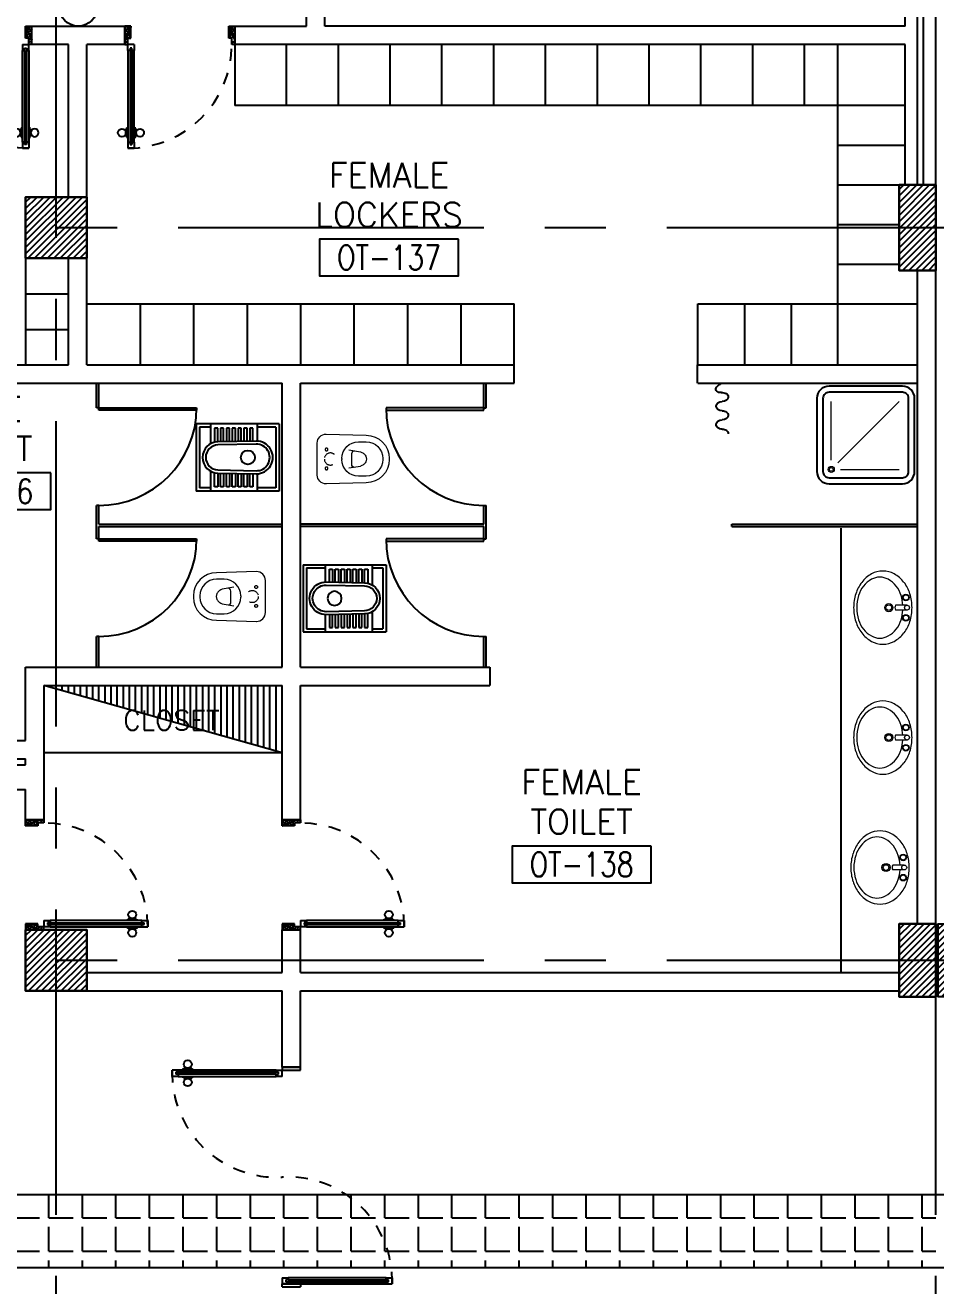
# Model space of a CAD drawing. Extents: x -0.4 to 91.9, y -1.1 to 78.4.
# Drawn here: x 35.1 to 42.55, y 34.3 to 44.63 of the extents above; entities that cross this region are included whole.
import ezdxf
from ezdxf.enums import TextEntityAlignment as Align

# ---------------------------------------------------------------- set-up
doc = ezdxf.new("R2010")
doc.units = 0
doc.header["$MEASUREMENT"] = 0
for name, pattern in [('CENTERX2', [4, 2.5, -0.5, 0.5, -0.5]), ('HIDDEN', [0.375, 0.25, -0.125]), ('HIDDEN2', [0.1875, 0.125, -0.0625])]:
    doc.linetypes.add(name, pattern=pattern)
doc.layers.get('0').update_dxf_attribs({"color": 11, "linetype": 'CONTINUOUS'})
for name, color, linetype in [('AXES', 11, 'CENTERX2'), ('COL', 11, 'CONTINUOUS'), ('CURT', 11, 'CONTINUOUS'), ('DOOR', 11, 'CONTINUOUS'), ('E-SOCKETS', 4, 'CONTINUOUS'), ('E-TRAY', 2, 'CONTINUOUS'), ('FIX', 11, 'CONTINUOUS'), ('FUR', 11, 'CONTINUOUS'), ('HAT', 11, 'CONTINUOUS'), ('INSUL', 11, 'CONTINUOUS'), ('LIFTS', 11, 'CONTINUOUS'), ('Locker', 11, 'CONTINUOUS'), ('PART', 11, 'CONTINUOUS'), ('RM-BOX', 11, 'CONTINUOUS'), ('RM-NAME', 11, 'CONTINUOUS'), ('RM-NO', 11, 'CONTINUOUS'), ('WALL', 11, 'CONTINUOUS')]:
    doc.layers.add(name, color=color, linetype=linetype)
doc.styles.add('ROMANS', font='ROMANS.shx', dxfattribs={"width": 0.6})
pattern_1 = [(0, (-275968.1855, -57293.01293), (0, 0.275), [0.2, -0.075]), (90, (-275968.1855, -57293.01293), (-0.275, 2e-17), [0.2, -0.075])]

# ---------------------------------------------------------------- blocks, each defined once
blk = doc.blocks.new('*X68')
at = {"color": 0}
for p, q in [((49339, 149519), (49810, 149990)), ((49339, 149572), (49757, 149990)), ((49339, 149625), (49704, 149990)), ((49339, 149678), (49651, 149990)), ((49339, 149731), (49598, 149990)), ((49339, 149784), (49545, 149990)), ((49339, 149837), (49492, 149990)), ((49339, 149890), (49439, 149990)), ((49339, 149943), (49386, 149990)), ((49363, 149490), (49839, 149966)), ((49416, 149490), (49839, 149913)), ((49469, 149490), (49839, 149859)), ((49523, 149490), (49839, 149806)), ((49576, 149490), (49839, 149753)), ((49629, 149490), (49839, 149700)), ((49682, 149490), (49839, 149647)), ((49735, 149490), (49839, 149594)), ((49788, 149490), (49839, 149541))]:
    blk.add_line(p, q, dxfattribs=at)
blk = doc.blocks.new('COL50')
at = {"layer": 'COL'}
blk.add_lwpolyline([(-250, 250), (-250, -250), (250, -250), (250, 250)], close=True, dxfattribs=at)
blk = doc.blocks.new('RM1')
at = {"layer": 'RM-BOX'}
blk.add_lwpolyline([(570, -200), (-570, -200), (-570, -500), (570, -500)], close=True, dxfattribs=at)
at = {"layer": 'RM-NAME', "style": 'ROMANS'}
for tag, p in [('ROOMNAME1', (0, 324)), ('ROOMNAME2', (0, 0))]:
    blk.add_attdef(tag, text='', height=200, dxfattribs=at).set_placement(p, align=Align.MIDDLE)
at = {"layer": 'RM-NO', "style": 'ROMANS', "width": 0.8}
blk.add_attdef('ROOMNO', text='', height=200, dxfattribs=at).set_placement((0, -350), align=Align.MIDDLE)
blk = doc.blocks.new('*X63')
at = {"color": 0}
for p, q in [((42139, 155524), (42605, 155990)), ((42139, 155577), (42552, 155990)), ((42139, 155630), (42499, 155990)), ((42139, 155683), (42446, 155990)), ((42139, 155736), (42393, 155990)), ((42139, 155789), (42340, 155990)), ((42139, 155842), (42287, 155990)), ((42139, 155895), (42234, 155990)), ((42139, 155948), (42181, 155990)), ((42158, 155490), (42639, 155971)), ((42211, 155490), (42639, 155918)), ((42264, 155490), (42639, 155865)), ((42317, 155490), (42639, 155812)), ((42370, 155490), (42639, 155759)), ((42423, 155490), (42639, 155706)), ((42476, 155490), (42639, 155653)), ((42529, 155490), (42639, 155600)), ((42582, 155490), (42639, 155546)), ((42635, 155490), (42639, 155493))]:
    blk.add_line(p, q, dxfattribs=at)
blk = doc.blocks.new('A$C5C5B3FF0')
at = {"layer": 'CURT'}
for centre, major_axis, start_param, end_param in [((50, 300), (49.5, 0), 1.419382, 3.141593), ((25, 356), (-79.1, 0), 3.926991, 4.390638), ((63, 366), (-39.1, 0), 1.419382, 3.463343), ((25, 356), (79.1, 0), 0.321751, 0.785398), ((50, 300), (50, 0), 3.141593, 4.712389), ((50, 225), (-50, 0), 3.141593, 4.712389), ((50, 225), (50, 0), 4.712389, 6.283185), ((50, 150), (50, 0), 1.570796, 3.141593), ((50, 150), (50, 0), 3.141593, 4.712389), ((50, 75), (50, 0), 0, 1.570796), ((50, 0), (50, 0), 1.570796, 3.141593), ((50, 75), (-50, 0), 1.570796, 3.141593)]:
    blk.add_ellipse(centre, major_axis=major_axis, ratio=0.75, start_param=start_param, end_param=end_param, dxfattribs=at)
blk = doc.blocks.new('C11')
at = {"layer": 'HAT'}
h = blk.add_hatch(dxfattribs=at)
h.set_pattern_fill('ANSI31', color=256, scale=300, style=0)
h.set_pattern_definition([(45, (-248556.182, -75061.005), (-26.5165043, 26.5165043), [])])
h.paths.add_polyline_path([(300, 700), (0, 700), (0, 350), (300, 350)])
h.paths.add_polyline_path([(300, 350), (0, 350), (0, 0), (300, 0)])
at = {"layer": 'COL'}
blk.add_lwpolyline([(300, 700), (300, 0), (0, 0), (0, 700)], close=True, dxfattribs=at)
blk = doc.blocks.new('C5V')
at = {"layer": 'HAT'}
h = blk.add_hatch(dxfattribs=at)
h.set_pattern_fill('ANSI31', color=256, scale=300, style=0)
h.set_pattern_definition([(45, (-249196.182, -54711.005), (-26.5165043, 26.5165043), [])])
h.paths.add_polyline_path([(-20, 600), (-320, 600), (-320, 300), (-20, 300)])
h.paths.add_polyline_path([(-20, 300), (-320, 300), (-320, 0), (-20, 0)])
h = blk.add_hatch(dxfattribs=at)
h.set_pattern_fill('ANSI31', color=256, scale=300, style=0)
h.set_pattern_definition([(45, (-248876.182, -54711.005), (-26.5165043, 26.5165043), [])])
h.paths.add_polyline_path([(300, 600), (0, 600), (0, 300), (300, 300)])
h.paths.add_polyline_path([(300, 300), (0, 300), (0, 0), (300, 0)])
at = {"layer": 'COL'}
for points in [[(-20, 600), (-20, 0), (-320, 0), (-320, 600)], [(300, 600), (300, 0), (0, 0), (0, 600)]]:
    blk.add_lwpolyline(points, close=True, dxfattribs=at)
blk = doc.blocks.new('A$C51047138')
at = {"layer": 'FIX'}
for p, q in [((678, 550), (0, 550)), ((0, 550), (0, 0)), ((115, 524), (26, 524)), ((26, 524), (26, 26)), ((115, 524), (26, 524)), ((115, 550), (115, 386)), ((499, 550), (499, 409)), ((652, 524), (499, 524)), ((652, 524), (652, 26)), ((678, 550), (678, 0)), ((150, 515), (150, 400)), ((176, 515), (150, 515)), ((176, 403), (176, 515)), ((198, 515), (198, 403)), ((224, 515), (198, 515)), ((224, 404), (224, 515)), ((246, 515), (246, 404)), ((272, 515), (246, 515)), ((272, 405), (272, 515)), ((294, 515), (294, 405)), ((320, 515), (294, 515)), ((320, 406), (320, 515)), ((342, 515), (342, 406)), ((368, 515), (342, 515)), ((368, 407), (368, 515)), ((390, 515), (390, 407)), ((416, 515), (390, 515)), ((416, 408), (416, 515)), ((438, 515), (438, 408)), ((464, 515), (438, 515)), ((464, 409), (464, 515)), ((51, 275), (51, 275)), ((115, 164), (115, 0)), ((150, 35), (150, 150)), ((176, 147), (176, 35)), ((198, 35), (198, 147)), ((224, 146), (224, 35)), ((246, 35), (246, 146)), ((272, 145), (272, 35)), ((294, 35), (294, 145)), ((320, 144), (320, 35)), ((342, 35), (342, 144)), ((368, 143), (368, 35)), ((390, 35), (390, 143)), ((416, 142), (416, 35)), ((438, 35), (438, 142)), ((464, 141), (464, 35)), ((499, 141), (499, 0)), ((115, 26), (26, 26)), ((115, 26), (26, 26)), ((176, 35), (150, 35)), ((224, 35), (198, 35)), ((272, 35), (246, 35)), ((320, 35), (294, 35)), ((368, 35), (342, 35)), ((416, 35), (390, 35)), ((464, 35), (438, 35)), ((652, 26), (499, 26)), ((678, 0), (0, 0))]:
    blk.add_line(p, q, dxfattribs=at)
for points in [[(490, 409), (176, 403, 0.979796), (176, 147), (490, 141)], [(490, 384), (177, 377, 0.979796), (177, 173), (490, 166)], [(490, 141, 1.020621), (490, 409, 1.020621)], [(490, 166, 1.020621), (490, 384, 1.020621)]]:
    blk.add_lwpolyline(points, format="xyb", dxfattribs=at)
blk.add_circle((422, 275), 57.8, dxfattribs=at)
blk = doc.blocks.new('WC1')
at = {"layer": 'FIX', "lineweight": 20}
for p, q in [((-210, 204), (-538, 194)), ((-475, 141), (-538, 141)), ((-727, 5), (-727, -5)), ((-674, 5), (-674, -5)), ((-534, 24), (-540, 0)), ((-540, 0), (-534, -24)), ((-395, 76), (-490, 60)), ((-339, 5), (-339, -5)), ((-490, -60), (-395, -76)), ((-538, -141), (-475, -141)), ((-538, -194), (-210, -204))]:
    blk.add_line(p, q, dxfattribs=at)
at = {"layer": 'FIX', "linetype": 'Continuous', "lineweight": 20}
blk.add_line((-420, -47), (-420, 45), dxfattribs=at)
at = {"layer": 'FIX', "lineweight": 20}
blk.add_lwpolyline([(-213, -204), (-210, -204, 0.414214), (-137, -131), (-137, 0), (-137, 131, 0.414214), (-210, 204)], format="xyb", dxfattribs=at)
at = {"layer": 'FIX', "linetype": 'HIDDEN2', "lineweight": 20, "ltscale": 0.3}
blk.add_circle((-245, 0), 49.8, dxfattribs=at)
at = {"layer": 'FIX', "linetype": 'HIDDEN', "lineweight": 20, "ltscale": 0.05}
for centre in [(-213, 78), (-213, -77)]:
    blk.add_circle(centre, 11.6, dxfattribs=at)
at = {"layer": 'FIX', "lineweight": 20}
for centre, radius, start, end in [((-538, 5), 189, 90, 180), ((-538, 5), 136, 90, 180), ((-475, 5), 136, 360, 90), ((-473, -7), 68.2, 128.9242, 152.8468), ((-464, -18), 82, 108.496, 128.9242), ((-538, -5), 189, 180, 270), ((-538, -5), 136, 180, 270), ((-473, 7), 68.2, 207.1532, 231.0758), ((-464, 18), 82, 231.0758, 251.504), ((-475, -5), 136, 270, 0)]:
    blk.add_arc(centre, radius, start, end, dxfattribs=at)
at = {"layer": 'FIX', "linetype": 'Continuous', "lineweight": 20}
for centre, start, end in [((-443, 46), 357.6662, 91.6121), ((-442, -46), 268.3879, 2.3338)]:
    blk.add_arc(centre, 22.3, start, end, dxfattribs=at)
blk = doc.blocks.new('SA-P105')
at = {"layer": 'FIX', "lineweight": 20}
for p, q in [((-62, 20), (-155, 20)), ((-62, -20), (-155, -20))]:
    blk.add_line(p, q, dxfattribs=at)
for points in [[(-285, 250, 0.126028), (-354, 232, 0.105961), (-418, 177, 0.086149), (-459, 99, 0.075973), (-474, 0, 0.075973), (-459, -99, 0.086149), (-418, -177, 0.105961), (-354, -232, 0.126028), (-285, -250, 0.126028), (-215, -232, 0.105961), (-151, -177, 0.086149), (-111, -99, 0.060606), (-96, -20, 0.075973)], [(-96, 20, 0.060606), (-111, 99, 0.086149), (-151, 177, 0.105961), (-215, 232, 0.126028), (-285, 250, 0.126028)]]:
    blk.add_lwpolyline(points, format="xyb", dxfattribs=at)
for centre, radius in [((-71, 83), 27), ((-71, 83), 22), ((-211, 0), 33.2), ((-211, 0), 23.2), ((-62, 0), 20.2), ((-71, -83), 27), ((-71, -83), 22)]:
    blk.add_circle(centre, radius, dxfattribs=at)
for centre, radius, start, end in [((-188, 22), 307, 142.9263, 162.6215), ((-232, 55), 252, 118.7321, 142.9263), ((-260, 106), 194, 90, 118.7321), ((-260, 106), 194, 61.2679, 90), ((-288, 55), 252, 37.0737, 61.2679), ((-331, 22), 307, 17.3785, 37.0737), ((-119, 0), 380, 162.6215, 180), ((-401, 0), 380, 0, 17.3785), ((-119, 0), 380, 180, 197.3785), ((-120, 0), 40.9, 150.429, 209.571), ((-401, 0), 380, 342.6215, 0), ((-188, -22), 307, 197.3785, 217.0737), ((-331, -22), 307, 322.9263, 342.6215), ((-232, -55), 252, 217.0737, 241.2679), ((-260, -106), 194, 241.2679, 270), ((-260, -106), 194, 270, 298.7321), ((-288, -55), 252, 298.7321, 322.9263)]:
    blk.add_arc(centre, radius, start, end, dxfattribs=at)
blk = doc.blocks.new('DOOR90')
at = {"layer": 'DOOR', "color": 0, "linetype": 'ByBlock'}
for p, q in [((-150, 0), (-150, -25)), ((-150, 0), (0, 0)), ((0, -50), (0, 0)), ((-1000, -25), (-1000, -75)), ((-1000, -75), (-1000, -25)), ((-950, -25), (-1000, -25)), ((-950, -75), (-1000, -75)), ((-970, -42), (-970, -58)), ((-950, -42), (-970, -42)), ((-950, -58), (-970, -58)), ((-950, -25), (-950, -42)), ((-950, -58), (-950, -75)), ((-918, -25), (-918, -18)), ((-828, -18), (-918, -18)), ((-918, -75), (-918, -82)), ((-828, -82), (-918, -82)), ((-905, -18), (-905, -9)), ((-905, -9), (-840, -9)), ((-905, -18), (-840, -18)), ((-905, -82), (-905, -91)), ((-905, -82), (-840, -82)), ((-905, -91), (-840, -91)), ((-840, -18), (-840, -9)), ((-840, -82), (-840, -91)), ((-828, -25), (-828, -18)), ((-828, -75), (-828, -82)), ((-200, -42), (-200, -25)), ((-200, -25), (-150, -25)), ((-180, -42), (-200, -42)), ((-200, -75), (-200, -58)), ((-200, -58), (-180, -58)), ((-150, -75), (-200, -75)), ((-180, -58), (-180, -42)), ((-150, -75), (-150, -25)), ((-150, -25), (-100, -25)), ((-100, -25), (-100, -50)), ((-100, -50), (0, -50)), ((-150, -900), (-150, -875)), ((-150, -875), (-100, -875)), ((0, -900), (-150, -900)), ((-150, -900), (0, -900)), ((-100, -850), (0, -850)), ((-100, -875), (-100, -850)), ((0, -850), (0, -900))]:
    blk.add_line(p, q, dxfattribs=at)
at = {"layer": 'DOOR', "color": 9, "linetype": 'ByBlock'}
for p, q in [((0, -50), (-114, 0)), ((0, -50), (-40, 0)), ((0, -50), (-100, -37)), ((0, -850), (-114, -900)), ((0, -850), (-100, -863)), ((0, -850), (-40, -900))]:
    blk.add_line(p, q, dxfattribs=at)
at = {"layer": 'DOOR', "linetype": 'ByBlock'}
for p, q in [((-200, -25), (-950, -25)), ((-200, -42), (-950, -42)), ((-200, -58), (-950, -58)), ((-950, -75), (-200, -75))]:
    blk.add_line(p, q, dxfattribs=at)
at = {"layer": 'DOOR', "color": 0, "linetype": 'ByBlock'}
for centre in [(-873, 24), (-873, -124)]:
    blk.add_circle(centre, 32.4, dxfattribs=at)
at = {"layer": 'DOOR', "color": 9, "linetype": 'ByBlock'}
for centre, radius, start, end in [((0, -50), 154, 161.1053, 166.2858), ((0, -50), 134, 158.1598, 169.28), ((0, -50), 94.4, 148.0182, 180), ((0, -50), 74.4, 137.7764, 180), ((0, -50), 114, 154.0838, 167.3774), ((0, -50), 54.4, 113.2074, 180), ((0, -50), 34.4, 90, 180), ((0, -50), 14.4, 90, 180), ((0, -850), 154, 193.7142, 198.8947), ((0, -850), 134, 190.72, 201.8402), ((0, -850), 94.4, 180, 211.9818), ((0, -850), 74.4, 180, 222.2236), ((0, -850), 54.4, 180, 246.7926), ((0, -850), 34.4, 180, 270), ((0, -850), 14.4, 180, 270)]:
    blk.add_arc(centre, radius, start, end, dxfattribs=at)
at = {"layer": 'DOOR', "linetype": 'HIDDEN', "ltscale": 0.5}
blk.add_arc((-150, -25), 850, 180, 270, dxfattribs=at)
blk = doc.blocks.new('fe-door')
at = {"layer": 'DOOR', "color": 0, "linetype": 'ByBlock'}
for p, q in [((-900, 1775), (-900, 1725)), ((-900, 1725), (-900, 1775)), ((-850, 1775), (-900, 1775)), ((-870, 1758), (-870, 1742)), ((-850, 1758), (-870, 1758)), ((-850, 1775), (-850, 1758)), ((-818, 1775), (-818, 1782)), ((-728, 1782), (-818, 1782)), ((-805, 1782), (-805, 1791)), ((-805, 1791), (-740, 1791)), ((-805, 1782), (-740, 1782)), ((-740, 1782), (-740, 1791)), ((-728, 1775), (-728, 1782)), ((-50, 1758), (-50, 1775)), ((-50, 1775), (0, 1775)), ((-30, 1758), (-50, 1758)), ((-30, 1742), (-30, 1758)), ((150, 1800), (0, 1800)), ((0, 1800), (0, 1775)), ((0, 1725), (0, 1775)), ((0, 1775), (150, 1775)), ((150, 1775), (150, 1800)), ((-850, 1725), (-900, 1725)), ((-850, 1742), (-870, 1742)), ((-850, 1742), (-850, 1725)), ((-818, 1725), (-818, 1718)), ((-728, 1718), (-818, 1718)), ((-805, 1718), (-805, 1709)), ((-805, 1718), (-740, 1718)), ((-805, 1709), (-740, 1709)), ((-740, 1718), (-740, 1709)), ((-728, 1725), (-728, 1718)), ((-50, 1725), (-50, 1742)), ((-50, 1742), (-30, 1742)), ((0, 1725), (-50, 1725)), ((0, 75), (0, 25)), ((0, 75), (50, 75)), ((0, 0), (0, 25)), ((0, 25), (50, 25)), ((150, 25), (0, 25)), ((0, 0), (150, 0)), ((30, 58), (30, 42)), ((50, 58), (30, 58)), ((30, 42), (50, 42)), ((50, 75), (50, 58)), ((50, 42), (50, 25)), ((150, 25), (150, 0)), ((850, 58), (850, 75)), ((850, 75), (900, 75)), ((850, 58), (870, 58)), ((850, 25), (850, 42)), ((850, 42), (870, 42)), ((850, 25), (900, 25)), ((870, 42), (870, 58)), ((900, 25), (900, 75)), ((900, 75), (900, 25))]:
    blk.add_line(p, q, dxfattribs=at)
at = {"layer": 'DOOR', "linetype": 'ByBlock'}
for p, q in [((-50, 1775), (-850, 1775)), ((-50, 1758), (-850, 1758)), ((-50, 1742), (-850, 1742)), ((-850, 1725), (-50, 1725)), ((850, 75), (50, 75)), ((50, 58), (850, 58)), ((50, 42), (850, 42)), ((50, 25), (850, 25))]:
    blk.add_line(p, q, dxfattribs=at)
at = {"layer": 'DOOR', "color": 0, "linetype": 'ByBlock'}
for centre in [(-773, 1824), (-773, 1676)]:
    blk.add_circle(centre, 32.4, dxfattribs=at)
at = {"layer": 'DOOR', "linetype": 'HIDDEN', "ltscale": 0.5}
for centre, start, end in [((-49, 1750), 178.3174, 273.2965), ((49, 50), 358.3174, 93.2965)]:
    blk.add_arc(centre, 851, start, end, dxfattribs=at)
at = {"layer": 'WALL'}
for p, q in [((0, 1800), (150, 1800)), ((0, 0), (150, 0))]:
    blk.add_line(p, q, dxfattribs=at)
at = {"layer": 'WALL', "linetype": 'ByBlock'}
blk.add_line((0, 1800), (150, 1800), dxfattribs=at)

msp = doc.modelspace()

# ---------------------------------------------------------------- hatches: boundary and pattern name
at = {"layer": 'HAT', "linetype": 'ByBlock'}
h = msp.add_hatch(dxfattribs=at)
h.set_pattern_fill('ANGLE', color=256, style=0)
h.set_pattern_definition(pattern_1)
h.paths.add_polyline_path([(35.35, 34.4506), (35.35, 35.0506), (32.1534, 35.0506), (31.75, 35.0506), (31.75, 34.4506)])
h.paths.add_polyline_path([(31.0803, 34.4506), (31.75, 34.4506), (31.75, 35.0506), (31.5877, 35.0506), (31.2828, 35.0506), (31.1103, 35.2231), (31.1103, 36.1039), (30.8103, 36.1039), (30.8103, 35.2231), (30.6378, 35.0506), (29.6731, 35.0506), (28.2362, 35.0506), (28.15, 34.9644), (28.15, 34.5368), (28.2362, 34.4506)])
h.paths.add_polyline_path([(31.1103, 36.1039), (31.1103, 36.4039), (30.8103, 36.4039), (30.8103, 36.1039)], flags=17)
h.paths.add_polyline_path([(30.8103, 36.4039), (31.1103, 36.4039), (31.1103, 36.97), (30.8103, 36.97)])
h = msp.add_hatch(dxfattribs=at)
h.set_pattern_fill('ANGLE', color=256, style=0)
h.set_pattern_definition(pattern_1)
h.paths.add_polyline_path([(42.55, 34.4506), (42.55, 35.0506), (37.7254, 35.0506, -0.2164224), (38.0938, 34.4506)])
h.paths.add_polyline_path([(38.0938, 34.4506, 0.2164224), (37.7254, 35.0506), (35.35, 35.0506), (35.35, 34.4506)])

# ---------------------------------------------------------------- linework, layer by layer
at = {"layer": 'AXES'}
for p, q in [((35.35, -1.1143), (35.35, 77.6984)), ((42.55, -1.1143), (42.55, 77.3484)), ((0.35, 42.97), (68.39, 42.97)), ((0.35, 36.97), (68.39, 36.97))]:
    msp.add_line(p, q, dxfattribs=at)
at = {"layer": 'E-SOCKETS'}
msp.add_circle((35.5312, 44.7762), 0.1562, dxfattribs=at)
at = {"layer": 'E-TRAY', "color": 4}
for p, q in [((66.7924, 35.0506), (32.1534, 35.0506)), ((59.6696, 34.4506), (31.0803, 34.4506))]:
    msp.add_line(p, q, dxfattribs=at)
at = {"layer": 'FIX', "lineweight": 20}
for p, q in [((41.6947, 41.0647), (41.6947, 41.547)), ((41.7477, 41.0427), (42.252, 41.547)), ((41.7697, 40.9897), (42.252, 40.9897))]:
    msp.add_line(p, q, dxfattribs=at)
at = {"layer": 'FIX'}
for points in [[(42.377, 40.972), (42.377, 41.572, 0.4142136), (42.277, 41.672), (41.677, 41.672, 0.4142136), (41.577, 41.572), (41.577, 40.972, 0.4142136), (41.677, 40.872), (42.277, 40.872, 0.4142136)], [(42.327, 40.972), (42.327, 41.572, 0.4142136), (42.277, 41.622), (41.677, 41.622, 0.4142136), (41.627, 41.572), (41.627, 40.972, 0.4142136), (41.677, 40.922), (42.277, 40.922, 0.4142136)]]:
    msp.add_lwpolyline(points, format="xyb", close=True, dxfattribs=at)
at = {"layer": 'FIX', "lineweight": 20}
for radius in [0.025, 0.025, 0.015, 0.015]:
    msp.add_circle((41.6947, 40.9897), radius, dxfattribs=at)
at = {"layer": 'FUR'}
msp.add_line((41.777, 36.87), (41.777, 40.5075), dxfattribs=at)
at = {"layer": 'INSUL'}
for p, q in [((42.4, 43.32), (42.4, 45.52)), ((42.45, 43.32), (42.45, 45.52))]:
    msp.add_line(p, q, dxfattribs=at)
at = {"layer": 'LIFTS', "color": 8}
for p, q in [((37.2, 38.67), (35.25, 39.22)), ((35.3, 39.2059), (35.3, 39.22)), ((35.35, 39.1918), (35.35, 39.22)), ((35.35, 39.1918), (35.35, 39.22)), ((35.4, 39.1777), (35.4, 39.22)), ((35.45, 39.1636), (35.45, 39.22)), ((35.5, 39.1495), (35.5, 39.22)), ((35.55, 39.1354), (35.55, 39.22)), ((35.55, 39.1354), (35.55, 39.22)), ((35.6, 39.1213), (35.6, 39.22)), ((35.65, 39.1072), (35.65, 39.22)), ((35.7, 39.0931), (35.7, 39.22)), ((35.75, 39.079), (35.75, 39.22)), ((35.75, 39.079), (35.75, 39.22)), ((35.8, 39.0649), (35.8, 39.22)), ((35.85, 39.0508), (35.85, 39.22)), ((35.9, 39.0367), (35.9, 39.22)), ((35.95, 39.0226), (35.95, 39.22)), ((35.95, 39.0226), (35.95, 39.22)), ((36, 39.0085), (36, 39.22)), ((36.05, 38.9944), (36.05, 39.22)), ((36.1, 38.9803), (36.1, 39.22)), ((36.15, 38.9662), (36.15, 39.22)), ((36.15, 38.9662), (36.15, 39.22)), ((36.2, 38.9521), (36.2, 39.22)), ((36.25, 38.9379), (36.25, 39.22)), ((36.3, 38.9238), (36.3, 39.22)), ((36.35, 38.9097), (36.35, 39.22)), ((36.35, 38.9097), (36.35, 39.22)), ((36.4, 38.8956), (36.4, 39.22)), ((36.45, 38.8815), (36.45, 39.22)), ((36.5, 38.8674), (36.5, 39.22)), ((36.55, 38.8533), (36.55, 39.22)), ((36.55, 38.8533), (36.55, 39.22)), ((36.6, 38.8392), (36.6, 39.22)), ((36.65, 38.8251), (36.65, 39.22)), ((36.7, 38.811), (36.7, 39.22)), ((36.75, 38.7969), (36.75, 39.22)), ((36.75, 38.7969), (36.75, 39.22)), ((36.8, 38.7828), (36.8, 39.22)), ((36.85, 38.7687), (36.85, 39.22)), ((36.9, 38.7546), (36.9, 39.22)), ((36.95, 38.7405), (36.95, 39.22)), ((36.95, 38.7405), (36.95, 39.22)), ((37, 38.7264), (37, 39.22)), ((37.05, 38.7123), (37.05, 39.22)), ((37.1, 38.6982), (37.1, 39.22)), ((37.15, 38.67), (37.15, 39.22)), ((37.2, 38.67), (35.25, 38.67))]:
    msp.add_line(p, q, dxfattribs=at)
at = {"layer": 'Locker', "linetype": 'ByBlock', "ltscale": 0.3}
for p, q in [((36.8125, 44.47), (36.8125, 43.97)), ((37.2365, 43.97), (37.2365, 44.47)), ((37.6604, 43.97), (37.6604, 44.47)), ((38.0844, 43.97), (38.0844, 44.47)), ((38.5083, 43.97), (38.5083, 44.47)), ((38.9323, 43.97), (38.9323, 44.47)), ((39.3562, 43.97), (39.3562, 44.47)), ((39.7802, 43.97), (39.7802, 44.47)), ((40.2042, 43.97), (40.2042, 44.47)), ((40.6281, 43.97), (40.6281, 44.47)), ((41.0521, 43.97), (41.0521, 44.47)), ((41.476, 43.97), (41.476, 44.47)), ((41.75, 41.845), (41.75, 44.47)), ((42.3, 43.97), (36.8125, 43.97)), ((41.75, 43.645), (42.3, 43.645)), ((41.75, 43.32), (42.25, 43.32)), ((41.75, 42.995), (42.25, 42.995)), ((35.1, 42.72), (35.1, 41.845)), ((41.75, 42.67), (42.25, 42.67)), ((35.1, 42.4283), (35.45, 42.4283)), ((35.6, 42.345), (39.1, 42.345)), ((36.0375, 42.345), (36.0375, 41.845)), ((36.475, 42.345), (36.475, 41.845)), ((36.9125, 42.345), (36.9125, 41.845)), ((37.35, 42.345), (37.35, 41.845)), ((37.7875, 42.345), (37.7875, 41.845)), ((38.225, 42.345), (38.225, 41.845)), ((38.6625, 42.345), (38.6625, 41.845)), ((39.1, 41.845), (39.1, 42.345)), ((40.6021, 42.345), (42.4, 42.345)), ((40.6021, 41.845), (40.6021, 42.345)), ((40.9847, 42.345), (40.9847, 41.845)), ((41.3674, 42.345), (41.3674, 41.845)), ((35.1, 42.1367), (35.45, 42.1367))]:
    msp.add_line(p, q, dxfattribs=at)
at = {"layer": 'PART', "linetype": 'ByBlock'}
for p, q in [((35.68, 41.495), (35.68, 41.695)), ((35.7, 41.495), (35.7, 41.695)), ((38.85, 41.495), (38.85, 41.695)), ((38.87, 41.495), (38.87, 41.695)), ((35.7, 41.495), (35.68, 41.495)), ((35.7, 41.495), (36.5, 41.495)), ((35.7, 41.475), (35.7, 41.495)), ((36.5, 41.475), (35.7, 41.475)), ((36.5, 41.495), (36.5, 41.475)), ((38.85, 41.495), (38.05, 41.495)), ((38.05, 41.495), (38.05, 41.475)), ((38.05, 41.475), (38.85, 41.475)), ((38.85, 41.495), (38.87, 41.495)), ((38.85, 41.475), (38.85, 41.495)), ((35.7, 40.695), (35.68, 40.695)), ((35.68, 40.4225), (35.68, 40.695)), ((35.7, 40.5425), (35.7, 40.695)), ((38.85, 40.695), (38.87, 40.695)), ((38.85, 40.5425), (38.85, 40.695)), ((38.87, 40.4225), (38.87, 40.695)), ((35.7, 40.5425), (37.2, 40.5425)), ((35.7, 40.5225), (37.2, 40.5225)), ((35.7, 40.4225), (35.7, 40.5225)), ((38.85, 40.5425), (37.35, 40.5425)), ((38.85, 40.5225), (37.35, 40.5225)), ((38.85, 40.4225), (38.85, 40.5225)), ((40.88, 40.5425), (42.4, 40.5425)), ((40.88, 40.5225), (40.88, 40.5425)), ((40.88, 40.5225), (42.4, 40.5225)), ((35.7, 40.4225), (35.68, 40.4225)), ((35.7, 40.4225), (36.5, 40.4225)), ((35.7, 40.4025), (35.7, 40.4225)), ((36.5, 40.4025), (35.7, 40.4025)), ((36.5, 40.4225), (36.5, 40.4025)), ((38.85, 40.4225), (38.05, 40.4225)), ((38.05, 40.4225), (38.05, 40.4025)), ((38.05, 40.4025), (38.85, 40.4025)), ((38.85, 40.4225), (38.87, 40.4225)), ((38.85, 40.4025), (38.85, 40.4225)), ((35.7, 39.6225), (35.68, 39.6225)), ((35.68, 39.37), (35.68, 39.6225)), ((35.7, 39.6225), (35.68, 39.6225)), ((35.7, 39.37), (35.7, 39.6225)), ((38.85, 39.6225), (38.87, 39.6225)), ((38.85, 39.37), (38.85, 39.6225)), ((38.85, 39.6225), (38.87, 39.6225)), ((38.87, 39.37), (38.87, 39.6225))]:
    msp.add_line(p, q, dxfattribs=at)
for centre, start, end in [((35.7, 41.495), 270, 0), ((38.85, 41.495), 180, 270), ((35.7, 40.4225), 270, 0), ((38.85, 40.4225), 180, 270)]:
    msp.add_arc(centre, 0.8, start, end, dxfattribs=at)
at = {"layer": 'WALL'}
for p, q in [((37.4, 44.62), (37.4, 46.82)), ((37.55, 44.62), (37.55, 46.82)), ((42.3, 44.62), (42.3, 45.67)), ((42.55, 43.22), (42.55, 45.67)), ((35.15, 44.62), (35.9125, 44.62)), ((35.15, 44.47), (35.15, 44.62)), ((35.9125, 44.62), (35.9125, 44.47)), ((36.8125, 44.62), (36.8125, 44.47)), ((36.8125, 44.62), (37.4, 44.62)), ((42.3, 44.62), (37.55, 44.62)), ((35.45, 44.47), (35.15, 44.47)), ((35.45, 43.22), (35.45, 44.47)), ((35.9125, 44.47), (35.6, 44.47)), ((35.6, 41.845), (35.6, 44.47)), ((42.3, 44.47), (36.8125, 44.47)), ((42.3, 43.323), (42.3, 44.47)), ((35.45, 41.845), (35.45, 42.72)), ((42.4, 37.27), (42.4, 42.62)), ((42.55, 37.22), (42.55, 42.6199)), ((34.75, 41.845), (35.45, 41.845)), ((35.6, 41.845), (39.1, 41.845)), ((40.6021, 41.845), (42.4, 41.845)), ((34.75, 41.695), (37.2, 41.695)), ((37.2, 39.37), (37.2, 41.695)), ((37.35, 39.37), (37.35, 41.695)), ((37.35, 41.695), (39.1, 41.695)), ((40.6021, 41.695), (42.4, 41.695)), ((37.2, 38.12), (37.2, 39.22)), ((37.35, 38.12), (37.35, 39.22)), ((37.2, 36.87), (37.2, 37.22)), ((37.35, 36.87), (37.35, 37.22)), ((35.6, 36.87), (37.2, 36.87)), ((37.35, 36.87), (42.25, 36.87)), ((35.6, 36.72), (37.2, 36.72)), ((37.2, 36.095), (37.2, 36.72)), ((37.35, 36.095), (37.35, 36.72)), ((37.35, 36.72), (42.25, 36.72)), ((37.35, 36.095), (37.2, 36.095))]:
    msp.add_line(p, q, dxfattribs=at)
at = {"layer": 'WALL', "linetype": 'ByBlock'}
for p, q in [((39.1, 41.695), (39.1, 41.845)), ((40.6001, 41.695), (40.6001, 41.845)), ((35.1, 39.37), (37.2, 39.37)), ((35.1, 38.77), (35.1, 39.37)), ((37.35, 39.37), (38.9, 39.37)), ((38.9, 39.37), (38.9, 39.22)), ((35.25, 39.22), (37.2, 39.22)), ((35.25, 39.22), (35.25, 38.12)), ((37.35, 39.22), (38.9, 39.22)), ((32.775, 38.77), (35.1, 38.77)), ((32.775, 38.62), (35.1, 38.62)), ((35.1, 38.57), (35.1, 38.62)), ((32.775, 38.57), (35.1, 38.57)), ((34.396, 38.37), (35.1, 38.37)), ((35.1, 38.12), (35.1, 38.37)), ((35.1, 38.12), (35.25, 38.12)), ((37.2, 38.12), (37.35, 38.12)), ((37.2, 37.22), (37.35, 37.22))]:
    msp.add_line(p, q, dxfattribs=at)
at = {"layer": 'WALL', "linetype": 'ByBlock', "ltscale": 0.3}
for points in [[(42.55, 43.32), (42.25, 43.32), (42.25, 42.62), (42.55, 42.62)], [(35.6, 42.72), (35.1, 42.72), (35.1, 43.22), (35.6, 43.22)], [(42.55, 37.27), (42.25, 37.27), (42.25, 36.67), (42.55, 36.67)], [(35.6, 36.72), (35.1, 36.72), (35.1, 37.22), (35.6, 37.22)]]:
    msp.add_lwpolyline(points, close=True, dxfattribs=at)

# ---------------------------------------------------------------- block references
at = {"layer": 'COL', "linetype": 'ByBlock', "xscale": 0.001, "yscale": 0.001, "zscale": 0.001}
for name, p in [('C11', (42.25, 42.62)), ('C5V', (42.57, 36.67))]:
    msp.add_blockref(name, p, dxfattribs=at)
at = {"layer": 'COL', "xscale": 0.001, "yscale": 0.001, "zscale": 0.001}
for p in [(35.35, 42.97), (35.35, 36.97)]:
    msp.add_blockref('COL50', p, dxfattribs=at)
at = {"layer": 'CURT', "linetype": 'ByBlock', "xscale": -0.001, "yscale": 0.001, "zscale": 0.001}
msp.add_blockref('A$C5C5B3FF0', (40.8521, 41.2825), dxfattribs=at)
at = {"layer": 'DOOR', "color": 0, "linetype": 'ByBlock', "ltscale": 0.3, "yscale": 0.001, "zscale": 0.001}
for p, xscale, rotation in [((35.15, 44.62), -0.001, 270), ((35.9125, 44.62), 0.001, 90), ((35.1, 37.22), 0.001, 180), ((37.2, 37.22), 0.001, 180)]:
    msp.add_blockref('DOOR90', p, dxfattribs=dict(at, xscale=xscale, rotation=rotation))
at = {"layer": 'DOOR', "color": 0, "linetype": 'ByBlock', "ltscale": 0.3, "xscale": 0.001, "yscale": 0.001, "zscale": 0.001}
msp.add_blockref('fe-door', (37.2, 34.295), dxfattribs=at)
at = {"layer": 'FIX', "linetype": 'ByBlock', "yscale": 0.001, "zscale": 0.001}
for p, xscale in [((36.4971, 40.813), 0.001), ((38.0509, 39.659), -0.001)]:
    msp.add_blockref('A$C51047138', p, dxfattribs=dict(at, xscale=xscale))
at = {"layer": 'FIX', "yscale": 0.001, "zscale": 0.001}
for p, xscale in [((37.35, 41.075), -0.001), ((37.2, 39.949), 0.001)]:
    msp.add_blockref('WC1', p, dxfattribs=dict(at, xscale=xscale))
at = {"layer": 'FIX', "linetype": 'Continuous', "lineweight": 20, "xscale": 0.001, "yscale": 0.001, "zscale": 0.001}
for p in [(42.377, 39.858), (42.377, 38.794), (42.354, 37.73)]:
    msp.add_blockref('SA-P105', p, dxfattribs=at)
at = {"layer": 'HAT', "xscale": 0.001, "yscale": 0.001, "zscale": 0.001}
for name, p in [('*X63', (-7.0392, -112.7697)), ('*X68', (-14.2392, -112.7697))]:
    msp.add_blockref(name, p, dxfattribs=at)
at = {"layer": 'RM-NAME', "xscale": 0.001, "yscale": 0.001, "zscale": 0.001}
for p, values in [((38.0747, 43.0751), {'ROOMNO': 'OT-137', 'ROOMNAME2': 'LOCKERS', 'ROOMNAME1': 'FEMALE'}), ((34.7367, 41.1607), {'ROOMNO': 'OT-136', 'ROOMNAME2': 'TOILET', 'ROOMNAME1': 'MALE'}), ((39.6514, 38.1053), {'ROOMNO': 'OT-138', 'ROOMNAME2': 'TOILET', 'ROOMNAME1': 'FEMALE'})]:
    msp.add_blockref('RM1', p, dxfattribs=at).add_auto_attribs(values)

# ---------------------------------------------------------------- texts
at = {"layer": 'RM-NAME', "style": 'ROMANS'}
msp.add_text('CLOSET', height=0.16, dxfattribs=at).set_placement((36.293, 38.9351), align=Align.MIDDLE)

doc.saveas('drawing.dxf')
